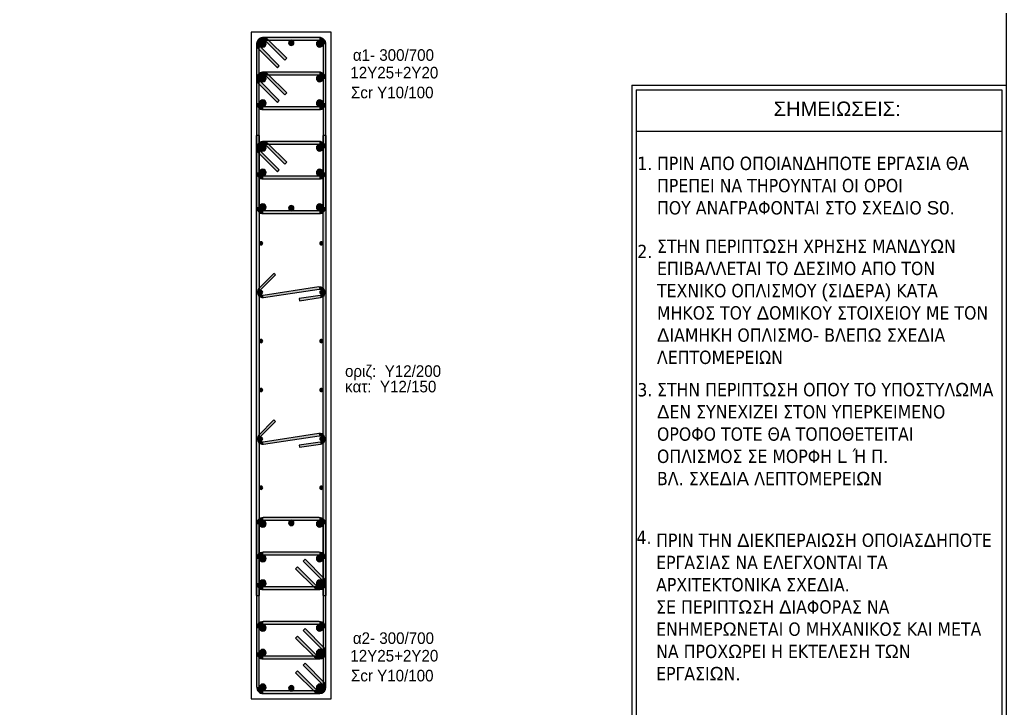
# Model space of a CAD drawing. Header units: millimetres. Extents: x -2171 to 1563, y -1758 to -1505.
# Drawn here: x -1207.49 to -1189, y -1613.57 to -1600.67 of the extents above; entities that cross this region are included whole.
import ezdxf

# ---------------------------------------------------------------- set-up
doc = ezdxf.new("R2010")
doc.units = ezdxf.units.MM
for name, color, linetype in [('-S-A3 PAGE', 3, 'Continuous'), ('-S_TEXT', 3, 'Continuous'), ('Col_Det', 7, 'Continuous'), ('Col_Det_Fill', 7, 'Continuous'), ('pinakaki', 153, 'Continuous')]:
    doc.layers.add(name, color=color, linetype=linetype)
doc.styles.add('S1Arl22_b_934_161', font='arial.ttf', dxfattribs={"width": 0.933629, "height": 0.002175})
doc.styles.get("Standard").update_dxf_attribs({"font": 'tahoma.ttf'})

# ---------------------------------------------------------------- blocks, each defined once
blk = doc.blocks.new('PINAKAKI')
at = {"layer": '-S-A3 PAGE', "ltscale": 5}
blk.add_line((121995.588, -208359.262), (121988.733, -208359.262), dxfattribs=at)
at = {"color": 0}
for p, q in [((121988.65, -208358.392), (121988.65, -208373.351)), ((121988.65, -208358.392), (121995.67, -208358.392)), ((121988.733, -208358.475), (121988.733, -208370.548)), ((121988.733, -208358.475), (121995.588, -208358.475)), ((121995.588, -208358.475), (121995.588, -208370.548)), ((121995.67, -208358.392), (121995.669, -208370.631))]:
    blk.add_line(p, q, dxfattribs=at)
at = {"layer": '-S_TEXT', "color": 3}
for s, p in [('1.', (121988.755, -208359.983)), ('2.', (121988.755, -208361.633)), ('3.', (121988.755, -208364.226)), ('4.', (121988.739, -208366.994))]:
    blk.add_text(s, height=0.25, dxfattribs=at).set_placement(p)
at = {"layer": '-S_TEXT', "color": 3, "char_height": 0.25, "attachment_point": 1}
for s, insert in [('ΠΡΙΝ ΑΠΟ ΟΠΟΙΑΝ{\\fArial|b0|i0|c186|p34;Δ}ΗΠΟΤΕ ΕΡΓΑΣΙΑ ΘΑ ΠΡΕΠΕΙ ΝΑ ΤΗΡΟΥΝΤΑΙ ΟΙ ΟΡΟΙ\\PΠΟΥ ΑΝΑΓΡΑΦΟΝΤΑΙ ΣΤΟ ΣΧΕ{\\fArial|b0|i0|c186|p34;Δ}ΙΟ {\\fArial|b0|i0|c186|p34;S0.}', (121989.123, -208359.731)), ('ΣΤΗΝ ΠΕΡΙΠΤ{\\fArial|b0|i0|c186|p34;Ω}ΣΗ ΧΡΗΣΗΣ ΜΑΝ{\\fArial|b0|i0|c186|p34;Δ}Υ{\\fArial|b0|i0|c186|p34;Ω}Ν ΕΠΙΒΑΛΛΕΤΑΙ ΤΟ {\\fArial|b0|i0|c186|p34;Δ}ΕΣΙΜΟ ΑΠΟ ΤΟΝ ΤΕΧΝΙΚΟ ΟΠΛΙΣΜΟΥ {\\fArial|b0|i0|c186|p34;(}ΣΙ{\\fArial|b0|i0|c186|p34;Δ}ΕΡΑ{\\fArial|b0|i0|c186|p34;) }ΚΑΤΑ ΜΗΚΟΣ ΤΟΥ {\\fArial|b0|i0|c186|p34;Δ}ΟΜΙΚΟΥ ΣΤΟΙΧΕΙΟΥ ΜΕ ΤΟΝ {\\fArial|b0|i0|c186|p34;Δ}ΙΑΜΗΚΗ ΟΠΛΙΣΜΟ{\\fArial|b0|i0|c186|p34;- }ΒΛΕΠ{\\fArial|b0|i0|c186|p34;Ω }ΣΧΕ{\\fArial|b0|i0|c186|p34;Δ}ΙΑ ΛΕΠΤΟΜΕΡΕΙΩΝ', (121989.123, -208361.284)), ('ΣΤΗΝ ΠΕΡΙΠΤ{\\fArial|b0|i0|c186|p34;Ω}ΣΗ ΟΠΟΥ ΤΟ ΥΠΟΣΤΥΛ{\\fArial|b0|i0|c186|p34;Ω}ΜΑ {\\fArial|b0|i0|c186|p34;Δ}ΕΝ ΣΥΝΕΧΙΖΕΙ ΣΤΟΝ ΥΠΕΡΚΕΙΜΕΝΟ ΟΡΟΦΟ ΤΟΤΕ ΘΑ ΤΟΠΟΘΕΤΕΙΤΑΙ ΟΠΛΙΣΜΟΣ ΣΕ ΜΟΡΦΗ {\\fArial|b0|i0|c186|p34;L }Ή Π{\\fArial|b0|i0|c186|p34;.  \\P}ΒΛ{\\fArial|b0|i0|c186|p34;. }ΣΧΕ{\\fArial|b0|i0|c186|p34;Δ}Ι{\\fArial|b0|i0|c186|p34;A }ΛΕΠΤΟΜΕΡΕΙ{\\fArial|b0|i0|c186|p34;Ω}Ν', (121989.123, -208363.973)), ('ΠΡΙΝ ΤΗΝ {\\fArial|b0|i0|c186|p34;Δ}ΙΕΚΠΕΡΑΙ{\\fArial|b0|i0|c186|p34;Ω}ΣΗ ΟΠΟΙΑΣ{\\fArial|b0|i0|c186|p34;Δ}ΗΠΟΤΕ ΕΡΓΑΣΙΑΣ ΝΑ ΕΛΕΓΧΟΝΤΑΙ ΤΑ ΑΡΧΙΤΕΚΤΟΝΙΚΑ ΣΧΕ{\\fArial|b0|i0|c186|p34;Δ}ΙΑ{\\fArial|b0|i0|c186|p34;.\\P}ΣΕ ΠΕΡΙΠΤ{\\fArial|b0|i0|c186|p34;Ω}ΣΗ {\\fArial|b0|i0|c186|p34;Δ}ΙΑΦΟΡΑΣ ΝΑ ΕΝΗΜΕΡ{\\fArial|b0|i0|c186|p34;Ω}ΝΕΤΑΙ Ο ΜΗΧΑΝΙΚΟΣ ΚΑΙ ΜΕΤΑ ΝΑ ΠΡΟΧ{\\fArial|b0|i0|c186|p34;Ω}ΡΕΙ Η ΕΚΤΕΛΕΣΗ Τ{\\fArial|b0|i0|c186|p34;Ω}Ν ΕΡΓΑΣΙ{\\fArial|b0|i0|c186|p34;Ω}Ν{\\fArial|b0|i0|c186|p34;.}', (121989.107, -208366.797))]:
    blk.add_mtext_dynamic_manual_height_columns(s, width=6.38621, gutter_width=1, heights=[0], dxfattribs=dict(at, insert=insert))
at = {"layer": 'pinakaki', "ltscale": 0.005, "insert": (121991.31, -208358.698), "char_height": 0.26955, "width": 6.67467, "attachment_point": 1}
blk.add_mtext('{\\fArial|b0|i0|c161|p34;ΣΗΜΕΙΩΣΕΙΣ:}', dxfattribs=at)

msp = doc.modelspace()

# ---------------------------------------------------------------- hatches: boundary and pattern name
at = {"layer": 'Col_Det_Fill'}
for color, points in [(252, [(-1202.8714, -1601.0708), (-1202.836, -1601.0354, 0.6681786), (-1203.0494, -1601.1238), (-1202.9994, -1601.1238, -0.6681786)]), (252, [(-1202.9244, -1601.0488), (-1202.9244, -1600.9988, 0.6681786), (-1203.0128, -1601.2122), (-1202.9774, -1601.1768, -0.6681786)]), (252, [(-1201.8744, -1601.0488), (-1201.8744, -1600.9988), (-1202.9244, -1600.9988), (-1202.9244, -1601.0488)]), (252, [(-1201.7994, -1601.1238), (-1201.7494, -1601.1238, 0.4142136), (-1201.8744, -1600.9988), (-1201.8744, -1601.0488, -0.4142136)]), (252, [(-1202.9994, -1601.1238), (-1203.0494, -1601.1238), (-1203.0494, -1604.1738), (-1202.9994, -1604.1738)]), (252, [(-1202.9774, -1601.1768), (-1203.0128, -1601.2122), (-1202.6592, -1601.5657), (-1202.6239, -1601.5304)]), (12, [(-1202.9332, -1601.0524, 0.4142136), (-1202.9957, -1601.1149, 0.4142136), (-1202.9332, -1601.1774, 0.4142136), (-1202.8707, -1601.1149, 0.4142136)]), (252, [(-1202.5178, -1601.4243), (-1202.4825, -1601.3889), (-1202.836, -1601.0354), (-1202.8714, -1601.0708)]), (12, [(-1202.3994, -1601.0488, 0.4142136), (-1202.4494, -1601.0988, 0.4142136), (-1202.3994, -1601.1488, 0.4142136), (-1202.3494, -1601.0988, 0.4142136)]), (12, [(-1201.8656, -1601.0524, 0.4142136), (-1201.9281, -1601.1149, 0.4142136), (-1201.8656, -1601.1774, 0.4142136), (-1201.8031, -1601.1149, 0.4142136)]), (252, [(-1201.7994, -1604.1738), (-1201.7494, -1604.1738), (-1201.7494, -1601.1238), (-1201.7994, -1601.1238)]), (252, [(-1202.8714, -1601.7208), (-1202.836, -1601.6854, 0.6681786), (-1203.0494, -1601.7738), (-1202.9994, -1601.7738, -0.6681786)]), (252, [(-1202.9244, -1601.6988), (-1202.9244, -1601.6488, 0.6681786), (-1203.0128, -1601.8622), (-1202.9774, -1601.8268, -0.6681786)]), (56, [(-1202.9332, -1601.7024, 0.4142136), (-1202.9957, -1601.7649, 0.4142136), (-1202.9332, -1601.8274, 0.4142136), (-1202.8707, -1601.7649, 0.4142136)]), (252, [(-1201.8744, -1601.6988), (-1201.8744, -1601.6488), (-1202.9244, -1601.6488), (-1202.9244, -1601.6988)]), (252, [(-1202.5178, -1602.0743), (-1202.4825, -1602.0389), (-1202.836, -1601.6854), (-1202.8714, -1601.7208)]), (56, [(-1201.8656, -1601.7024, 0.4142136), (-1201.9281, -1601.7649, 0.4142136), (-1201.8656, -1601.8274, 0.4142136), (-1201.8031, -1601.7649, 0.4142136)]), (252, [(-1201.7994, -1601.7738), (-1201.7494, -1601.7738, 0.4142136), (-1201.8744, -1601.6488), (-1201.8744, -1601.6988, -0.4142136)]), (252, [(-1202.9994, -1601.7738), (-1203.0494, -1601.7738), (-1203.0494, -1602.2238), (-1202.9994, -1602.2238)]), (252, [(-1202.9774, -1601.8268), (-1203.0128, -1601.8622), (-1202.6592, -1602.2157), (-1202.6239, -1602.1804)]), (252, [(-1201.7994, -1602.2238), (-1201.7494, -1602.2238), (-1201.7494, -1601.7738), (-1201.7994, -1601.7738)]), (252, [(-1202.9994, -1602.2238), (-1203.0494, -1602.2238, 0.4142136), (-1202.9244, -1602.3488), (-1202.9244, -1602.2988, -0.4142136)]), (56, [(-1202.9332, -1602.1701, 0.4142136), (-1202.9957, -1602.2326, 0.4142136), (-1202.9332, -1602.2951, 0.4142136), (-1202.8707, -1602.2326, 0.4142136)]), (252, [(-1202.9244, -1602.2988), (-1202.9244, -1602.3488), (-1201.8744, -1602.3488), (-1201.8744, -1602.2988)]), (56, [(-1201.8656, -1602.1701, 0.4142136), (-1201.9281, -1602.2326, 0.4142136), (-1201.8656, -1602.2951, 0.4142136), (-1201.8031, -1602.2326, 0.4142136)]), (252, [(-1201.8744, -1602.2988), (-1201.8744, -1602.3488, 0.4142136), (-1201.7494, -1602.2238), (-1201.7994, -1602.2238, -0.4142136)]), (252, [(-1202.9944, -1602.8368), (-1203.0544, -1602.8368), (-1203.0544, -1611.4606), (-1202.9944, -1611.4606)]), (252, [(-1201.8044, -1611.4606), (-1201.7444, -1611.4606), (-1201.7444, -1602.8368), (-1201.8044, -1602.8368)]), (252, [(-1202.8714, -1603.0208), (-1202.836, -1602.9854, 0.6681786), (-1203.0494, -1603.0738), (-1202.9994, -1603.0738, -0.6681786)]), (252, [(-1202.9244, -1602.9988), (-1202.9244, -1602.9488, 0.6681786), (-1203.0128, -1603.1622), (-1202.9774, -1603.1268, -0.6681786)]), (56, [(-1202.9332, -1603.0024, 0.4142136), (-1202.9957, -1603.0649, 0.4142136), (-1202.9332, -1603.1274, 0.4142136), (-1202.8707, -1603.0649, 0.4142136)]), (252, [(-1201.8744, -1602.9988), (-1201.8744, -1602.9488), (-1202.9244, -1602.9488), (-1202.9244, -1602.9988)]), (252, [(-1202.5178, -1603.3743), (-1202.4825, -1603.3389), (-1202.836, -1602.9854), (-1202.8714, -1603.0208)]), (56, [(-1201.8656, -1603.0024, 0.4142136), (-1201.9281, -1603.0649, 0.4142136), (-1201.8656, -1603.1274, 0.4142136), (-1201.8031, -1603.0649, 0.4142136)]), (252, [(-1201.7994, -1603.0738), (-1201.7494, -1603.0738, 0.4142136), (-1201.8744, -1602.9488), (-1201.8744, -1602.9988, -0.4142136)]), (252, [(-1202.9994, -1603.0738), (-1203.0494, -1603.0738), (-1203.0494, -1603.5238), (-1202.9994, -1603.5238)]), (252, [(-1202.9774, -1603.1268), (-1203.0128, -1603.1622), (-1202.6592, -1603.5157), (-1202.6239, -1603.4804)]), (252, [(-1201.7994, -1603.5238), (-1201.7494, -1603.5238), (-1201.7494, -1603.0738), (-1201.7994, -1603.0738)]), (252, [(-1202.9994, -1603.5238), (-1203.0494, -1603.5238, 0.4142136), (-1202.9244, -1603.6488), (-1202.9244, -1603.5988, -0.4142136)]), (56, [(-1202.9332, -1603.4701, 0.4142136), (-1202.9957, -1603.5326, 0.4142136), (-1202.9332, -1603.5951, 0.4142136), (-1202.8707, -1603.5326, 0.4142136)]), (252, [(-1202.9244, -1603.5988), (-1202.9244, -1603.6488), (-1201.8744, -1603.6488), (-1201.8744, -1603.5988)]), (56, [(-1201.8656, -1603.4701, 0.4142136), (-1201.9281, -1603.5326, 0.4142136), (-1201.8656, -1603.5951, 0.4142136), (-1201.8031, -1603.5326, 0.4142136)]), (252, [(-1201.8744, -1603.5988), (-1201.8744, -1603.6488, 0.4142136), (-1201.7494, -1603.5238), (-1201.7994, -1603.5238, -0.4142136)]), (12, [(-1202.9332, -1604.1201, 0.4142136), (-1202.9957, -1604.1826, 0.4142136), (-1202.9332, -1604.2451, 0.4142136), (-1202.8707, -1604.1826, 0.4142136)]), (12, [(-1202.3994, -1604.1488, 0.4142136), (-1202.4494, -1604.1988, 0.4142136), (-1202.3994, -1604.2488, 0.4142136), (-1202.3494, -1604.1988, 0.4142136)]), (12, [(-1201.8656, -1604.1201, 0.4142136), (-1201.9281, -1604.1826, 0.4142136), (-1201.8656, -1604.2451, 0.4142136), (-1201.8031, -1604.1826, 0.4142136)]), (252, [(-1202.9994, -1604.1738), (-1203.0494, -1604.1738, 0.4142136), (-1202.9244, -1604.2988), (-1202.9244, -1604.2488, -0.4142136)]), (252, [(-1202.9244, -1604.2488), (-1202.9244, -1604.2988), (-1201.8744, -1604.2988), (-1201.8744, -1604.2488)]), (252, [(-1201.8744, -1604.2488), (-1201.8744, -1604.2988, 0.4142136), (-1201.7494, -1604.1738), (-1201.7994, -1604.1738, -0.4142136)]), (133, [(-1202.9644, -1604.8875, 0.4142136), (-1202.9344, -1604.8575, 0.4142136), (-1202.9644, -1604.8275, 0.4142136), (-1202.9944, -1604.8575, 0.4142136)]), (133, [(-1201.8344, -1604.8875, 0.4142136), (-1201.8044, -1604.8575, 0.4142136), (-1201.8344, -1604.8275, 0.4142136), (-1201.8644, -1604.8575, 0.4142136)]), (252, [(-1203.0051, -1605.7033), (-1202.9768, -1605.7316), (-1202.694, -1605.4487), (-1202.7223, -1605.4205)]), (252, [(-1202.9194, -1605.8729), (-1202.9254, -1605.8333, -0.7238783), (-1202.9768, -1605.7316), (-1203.0051, -1605.7033, 0.7238783)]), (133, [(-1202.9644, -1605.804, 0.4142136), (-1202.9344, -1605.774, 0.4142136), (-1202.9644, -1605.744, 0.4142136), (-1202.9944, -1605.774, 0.4142136)]), (252, [(-1201.8734, -1605.7147), (-1201.8794, -1605.6751), (-1202.9254, -1605.8333), (-1202.9194, -1605.8729)]), (252, [(-1201.8554, -1605.8333), (-1201.8494, -1605.8729, 1), (-1201.8794, -1605.6751), (-1201.8734, -1605.7147, -1)]), (133, [(-1201.8344, -1605.804, 0.4142136), (-1201.8044, -1605.774, 0.4142136), (-1201.8344, -1605.744, 0.4142136), (-1201.8644, -1605.774, 0.4142136)]), (252, [(-1202.2509, -1605.8931), (-1202.245, -1605.9327), (-1201.8494, -1605.8729), (-1201.8554, -1605.8333)]), (133, [(-1202.9644, -1606.7205, 0.4142136), (-1202.9344, -1606.6905, 0.4142136), (-1202.9644, -1606.6605, 0.4142136), (-1202.9944, -1606.6905, 0.4142136)]), (133, [(-1201.8344, -1606.7205, 0.4142136), (-1201.8044, -1606.6905, 0.4142136), (-1201.8344, -1606.6605, 0.4142136), (-1201.8644, -1606.6905, 0.4142136)]), (133, [(-1202.9644, -1607.637, 0.4142136), (-1202.9344, -1607.607, 0.4142136), (-1202.9644, -1607.577, 0.4142136), (-1202.9944, -1607.607, 0.4142136)]), (133, [(-1201.8344, -1607.637, 0.4142136), (-1201.8044, -1607.607, 0.4142136), (-1201.8344, -1607.577, 0.4142136), (-1201.8644, -1607.607, 0.4142136)]), (252, [(-1203.0051, -1608.4527), (-1202.9768, -1608.481), (-1202.694, -1608.1982), (-1202.7223, -1608.1699)]), (252, [(-1202.9194, -1608.6223), (-1202.9254, -1608.5828, -0.7238783), (-1202.9768, -1608.481), (-1203.0051, -1608.4527, 0.7238783)]), (133, [(-1202.9644, -1608.5535, 0.4142136), (-1202.9344, -1608.5235, 0.4142136), (-1202.9644, -1608.4935, 0.4142136), (-1202.9944, -1608.5235, 0.4142136)]), (252, [(-1201.8734, -1608.4641), (-1201.8794, -1608.4246), (-1202.9254, -1608.5828), (-1202.9194, -1608.6223)]), (252, [(-1202.2509, -1608.6426), (-1202.245, -1608.6821), (-1201.8494, -1608.6223), (-1201.8554, -1608.5828)]), (252, [(-1201.8554, -1608.5828), (-1201.8494, -1608.6223, 1), (-1201.8794, -1608.4246), (-1201.8734, -1608.4641, -1)]), (133, [(-1201.8344, -1608.5535, 0.4142136), (-1201.8044, -1608.5235, 0.4142136), (-1201.8344, -1608.4935, 0.4142136), (-1201.8644, -1608.5235, 0.4142136)]), (133, [(-1202.9644, -1609.4699, 0.4142136), (-1202.9344, -1609.4399, 0.4142136), (-1202.9644, -1609.4099, 0.4142136), (-1202.9944, -1609.4399, 0.4142136)]), (133, [(-1201.8344, -1609.4699, 0.4142136), (-1201.8044, -1609.4399, 0.4142136), (-1201.8344, -1609.4099, 0.4142136), (-1201.8644, -1609.4399, 0.4142136)]), (252, [(-1202.9244, -1610.0487), (-1202.9244, -1609.9987, 0.4142136), (-1203.0494, -1610.1237), (-1202.9994, -1610.1237, -0.4142136)]), (12, [(-1202.9332, -1610.1773, 0.4142136), (-1202.8707, -1610.1148, 0.4142136), (-1202.9332, -1610.0523, 0.4142136), (-1202.9957, -1610.1148, 0.4142136)]), (252, [(-1201.8744, -1610.0487), (-1201.8744, -1609.9987), (-1202.9244, -1609.9987), (-1202.9244, -1610.0487)]), (12, [(-1202.3994, -1610.1487, 0.4142136), (-1202.3494, -1610.0987, 0.4142136), (-1202.3994, -1610.0487, 0.4142136), (-1202.4494, -1610.0987, 0.4142136)]), (12, [(-1201.8656, -1610.1773, 0.4142136), (-1201.8031, -1610.1148, 0.4142136), (-1201.8656, -1610.0523, 0.4142136), (-1201.9281, -1610.1148, 0.4142136)]), (252, [(-1201.7994, -1610.1237), (-1201.7494, -1610.1237, 0.4142136), (-1201.8744, -1609.9987), (-1201.8744, -1610.0487, -0.4142136)]), (252, [(-1202.9994, -1610.1237), (-1203.0494, -1610.1237), (-1203.0494, -1613.1737), (-1202.9994, -1613.1737)]), (252, [(-1201.7994, -1613.1737), (-1201.7494, -1613.1737), (-1201.7494, -1610.1237), (-1201.7994, -1610.1237)]), (252, [(-1202.9244, -1610.6987), (-1202.9244, -1610.6487, 0.4142136), (-1203.0494, -1610.7737), (-1202.9994, -1610.7737, -0.4142136)]), (252, [(-1202.9994, -1610.7737), (-1203.0494, -1610.7737), (-1203.0494, -1611.2237), (-1202.9994, -1611.2237)]), (56, [(-1202.9332, -1610.8273, 0.4142136), (-1202.8707, -1610.7648, 0.4142136), (-1202.9332, -1610.7023, 0.4142136), (-1202.9957, -1610.7648, 0.4142136)]), (252, [(-1201.8744, -1610.6987), (-1201.8744, -1610.6487), (-1202.9244, -1610.6487), (-1202.9244, -1610.6987)]), (252, [(-1201.8214, -1611.1706), (-1201.786, -1611.1353), (-1202.1396, -1610.7817), (-1202.1749, -1610.8171)]), (56, [(-1201.8656, -1610.8273, 0.4142136), (-1201.8031, -1610.7648, 0.4142136), (-1201.8656, -1610.7023, 0.4142136), (-1201.9281, -1610.7648, 0.4142136)]), (252, [(-1201.7994, -1610.7737), (-1201.7494, -1610.7737, 0.4142136), (-1201.8744, -1610.6487), (-1201.8744, -1610.6987, -0.4142136)]), (252, [(-1201.7994, -1611.2237), (-1201.7494, -1611.2237), (-1201.7494, -1610.7737), (-1201.7994, -1610.7737)]), (252, [(-1202.281, -1610.9232), (-1202.3163, -1610.9585), (-1201.9628, -1611.3121), (-1201.9274, -1611.2767)]), (56, [(-1202.9332, -1611.295, 0.4142136), (-1202.8707, -1611.2325, 0.4142136), (-1202.9332, -1611.17, 0.4142136), (-1202.9957, -1611.2325, 0.4142136)]), (56, [(-1201.8656, -1611.295, 0.4142136), (-1201.8031, -1611.2325, 0.4142136), (-1201.8656, -1611.17, 0.4142136), (-1201.9281, -1611.2325, 0.4142136)]), (252, [(-1201.8744, -1611.2987), (-1201.8744, -1611.3487, 0.6681786), (-1201.786, -1611.1353), (-1201.8214, -1611.1706, -0.6681786)]), (252, [(-1202.9994, -1611.2237), (-1203.0494, -1611.2237, 0.4142136), (-1202.9244, -1611.3487), (-1202.9244, -1611.2987, -0.4142136)]), (252, [(-1202.9244, -1611.2987), (-1202.9244, -1611.3487), (-1201.8744, -1611.3487), (-1201.8744, -1611.2987)]), (252, [(-1201.9274, -1611.2767), (-1201.9628, -1611.3121, 0.6681786), (-1201.7494, -1611.2237), (-1201.7994, -1611.2237, -0.6681786)]), (252, [(-1202.9244, -1611.9987), (-1202.9244, -1611.9487, 0.4142136), (-1203.0494, -1612.0737), (-1202.9994, -1612.0737, -0.4142136)]), (252, [(-1202.9994, -1612.0737), (-1203.0494, -1612.0737), (-1203.0494, -1612.5237), (-1202.9994, -1612.5237)]), (56, [(-1202.9332, -1612.1273, 0.4142136), (-1202.8707, -1612.0648, 0.4142136), (-1202.9332, -1612.0023, 0.4142136), (-1202.9957, -1612.0648, 0.4142136)]), (252, [(-1201.8744, -1611.9987), (-1201.8744, -1611.9487), (-1202.9244, -1611.9487), (-1202.9244, -1611.9987)]), (252, [(-1201.8214, -1612.4706), (-1201.786, -1612.4353), (-1202.1396, -1612.0817), (-1202.1749, -1612.1171)]), (56, [(-1201.8656, -1612.1273, 0.4142136), (-1201.8031, -1612.0648, 0.4142136), (-1201.8656, -1612.0023, 0.4142136), (-1201.9281, -1612.0648, 0.4142136)]), (252, [(-1201.7994, -1612.0737), (-1201.7494, -1612.0737, 0.4142136), (-1201.8744, -1611.9487), (-1201.8744, -1611.9987, -0.4142136)]), (252, [(-1201.7994, -1612.5237), (-1201.7494, -1612.5237), (-1201.7494, -1612.0737), (-1201.7994, -1612.0737)]), (252, [(-1202.281, -1612.2232), (-1202.3163, -1612.2585), (-1201.9628, -1612.6121), (-1201.9274, -1612.5767)]), (56, [(-1202.9332, -1612.595, 0.4142136), (-1202.8707, -1612.5325, 0.4142136), (-1202.9332, -1612.47, 0.4142136), (-1202.9957, -1612.5325, 0.4142136)]), (56, [(-1201.8656, -1612.595, 0.4142136), (-1201.8031, -1612.5325, 0.4142136), (-1201.8656, -1612.47, 0.4142136), (-1201.9281, -1612.5325, 0.4142136)]), (252, [(-1201.8744, -1612.5987), (-1201.8744, -1612.6487, 0.6681786), (-1201.786, -1612.4353), (-1201.8214, -1612.4706, -0.6681786)]), (252, [(-1202.9994, -1612.5237), (-1203.0494, -1612.5237, 0.4142136), (-1202.9244, -1612.6487), (-1202.9244, -1612.5987, -0.4142136)]), (252, [(-1202.9244, -1612.5987), (-1202.9244, -1612.6487), (-1201.8744, -1612.6487), (-1201.8744, -1612.5987)]), (252, [(-1201.9274, -1612.5767), (-1201.9628, -1612.6121, 0.6681786), (-1201.7494, -1612.5237), (-1201.7994, -1612.5237, -0.6681786)]), (252, [(-1201.8214, -1613.1206), (-1201.786, -1613.0853), (-1202.1396, -1612.7317), (-1202.1749, -1612.7671)]), (252, [(-1202.281, -1612.8732), (-1202.3163, -1612.9085), (-1201.9628, -1613.2621), (-1201.9274, -1613.2267)]), (252, [(-1202.9994, -1613.1737), (-1203.0494, -1613.1737, 0.4142136), (-1202.9244, -1613.2987), (-1202.9244, -1613.2487, -0.4142136)]), (12, [(-1202.9332, -1613.245, 0.4142136), (-1202.8707, -1613.1825, 0.4142136), (-1202.9332, -1613.12, 0.4142136), (-1202.9957, -1613.1825, 0.4142136)]), (12, [(-1202.3994, -1613.2487, 0.4142136), (-1202.3494, -1613.1987, 0.4142136), (-1202.3994, -1613.1487, 0.4142136), (-1202.4494, -1613.1987, 0.4142136)]), (252, [(-1201.9274, -1613.2267), (-1201.9628, -1613.2621, 0.6681786), (-1201.7494, -1613.1737), (-1201.7994, -1613.1737, -0.6681786)]), (12, [(-1201.8656, -1613.245, 0.4142136), (-1201.8031, -1613.1825, 0.4142136), (-1201.8656, -1613.12, 0.4142136), (-1201.9281, -1613.1825, 0.4142136)]), (252, [(-1201.8744, -1613.2487), (-1201.8744, -1613.2987, 0.6681786), (-1201.786, -1613.0853), (-1201.8214, -1613.1206, -0.6681786)]), (252, [(-1202.9244, -1613.2487), (-1202.9244, -1613.2987), (-1201.8744, -1613.2987), (-1201.8744, -1613.2487)])]:
    msp.add_hatch(color=color, dxfattribs=at).paths.add_polyline_path(points)

# ---------------------------------------------------------------- linework, layer by layer
at = {"layer": '-S_TEXT', "ltscale": 5}
msp.add_lwpolyline([(-1247.144, -1590.2497), (-1188.9965, -1590.2497), (-1188.9965, -1630.2944), (-1247.144, -1630.2944)], close=True, dxfattribs=at)
at = {"layer": 'Col_Det', "color": 7}
for points in [[(-1201.6494, -1600.8988), (-1203.1494, -1600.8988)], [(-1203.1494, -1600.8988), (-1203.1494, -1613.3987)], [(-1201.8744, -1600.9988), (-1202.9244, -1600.9988)], [(-1201.6494, -1613.3987), (-1201.6494, -1600.8988)], [(-1203.0494, -1601.1238), (-1203.0494, -1604.1738)], [(-1202.9994, -1604.1738), (-1202.9994, -1601.1238)], [(-1202.6239, -1601.5304), (-1202.9774, -1601.1768)], [(-1202.9244, -1601.0488), (-1201.8744, -1601.0488)], [(-1202.8714, -1601.0708), (-1202.5178, -1601.4243)], [(-1202.4825, -1601.3889), (-1202.836, -1601.0354)], [(-1201.7994, -1601.1238), (-1201.7994, -1604.1738)], [(-1201.7494, -1604.1738), (-1201.7494, -1601.1238)], [(-1203.0128, -1601.2122), (-1202.6592, -1601.5657)], [(-1202.6592, -1601.5657), (-1202.6239, -1601.5304)], [(-1202.5178, -1601.4243), (-1202.4825, -1601.3889)], [(-1201.8744, -1601.6488), (-1202.9244, -1601.6488)], [(-1202.9244, -1601.6988), (-1201.8744, -1601.6988)], [(-1202.8714, -1601.7208), (-1202.5178, -1602.0743)], [(-1202.4825, -1602.0389), (-1202.836, -1601.6854)], [(-1203.0494, -1601.7738), (-1203.0494, -1602.2238)], [(-1203.0128, -1601.8622), (-1202.6592, -1602.2157)], [(-1202.9994, -1602.2238), (-1202.9994, -1601.7738)], [(-1202.6239, -1602.1804), (-1202.9774, -1601.8268)], [(-1201.7994, -1601.7738), (-1201.7994, -1602.2238)], [(-1201.7494, -1602.2238), (-1201.7494, -1601.7738)], [(-1202.5178, -1602.0743), (-1202.4825, -1602.0389)], [(-1201.8744, -1602.2988), (-1202.9244, -1602.2988)], [(-1202.6592, -1602.2157), (-1202.6239, -1602.1804)], [(-1202.9244, -1602.3488), (-1201.8744, -1602.3488)], [(-1202.9944, -1602.8368), (-1203.0544, -1602.8368)], [(-1203.0544, -1602.8368), (-1203.0544, -1611.4606)], [(-1202.9944, -1611.4606), (-1202.9944, -1602.8368)], [(-1201.7444, -1602.8368), (-1201.8044, -1602.8368)], [(-1201.8044, -1602.8368), (-1201.8044, -1611.4606)], [(-1201.7444, -1611.4606), (-1201.7444, -1602.8368)], [(-1201.8744, -1602.9488), (-1202.9244, -1602.9488)], [(-1202.9244, -1602.9988), (-1201.8744, -1602.9988)], [(-1202.8714, -1603.0208), (-1202.5178, -1603.3743)], [(-1202.4825, -1603.3389), (-1202.836, -1602.9854)], [(-1203.0494, -1603.0738), (-1203.0494, -1603.5238)], [(-1203.0128, -1603.1622), (-1202.6592, -1603.5157)], [(-1202.9994, -1603.5238), (-1202.9994, -1603.0738)], [(-1202.6239, -1603.4804), (-1202.9774, -1603.1268)], [(-1201.7994, -1603.0738), (-1201.7994, -1603.5238)], [(-1201.7494, -1603.5238), (-1201.7494, -1603.0738)], [(-1202.5178, -1603.3743), (-1202.4825, -1603.3389)], [(-1201.8744, -1603.5988), (-1202.9244, -1603.5988)], [(-1202.6592, -1603.5157), (-1202.6239, -1603.4804)], [(-1202.9244, -1603.6488), (-1201.8744, -1603.6488)], [(-1201.8744, -1604.2488), (-1202.9244, -1604.2488)], [(-1202.9244, -1604.2988), (-1201.8744, -1604.2988)], [(-1202.7223, -1605.4205), (-1203.0051, -1605.7033)], [(-1202.9768, -1605.7316), (-1202.694, -1605.4487)], [(-1202.694, -1605.4487), (-1202.7223, -1605.4205)], [(-1201.8794, -1605.6751), (-1202.9254, -1605.8333)], [(-1202.9194, -1605.8729), (-1201.8734, -1605.7147)], [(-1201.8554, -1605.8333), (-1202.2509, -1605.8931)], [(-1202.2509, -1605.8931), (-1202.245, -1605.9327)], [(-1202.245, -1605.9327), (-1201.8494, -1605.8729)], [(-1202.7223, -1608.1699), (-1203.0051, -1608.4527)], [(-1202.9768, -1608.481), (-1202.694, -1608.1982)], [(-1202.694, -1608.1982), (-1202.7223, -1608.1699)], [(-1201.8794, -1608.4246), (-1202.9254, -1608.5828)], [(-1202.9194, -1608.6223), (-1201.8734, -1608.4641)], [(-1201.8554, -1608.5828), (-1202.2509, -1608.6426)], [(-1202.2509, -1608.6426), (-1202.245, -1608.6821)], [(-1202.245, -1608.6821), (-1201.8494, -1608.6223)], [(-1201.8744, -1609.9987), (-1202.9244, -1609.9987)], [(-1202.9244, -1610.0487), (-1201.8744, -1610.0487)], [(-1203.0494, -1610.1237), (-1203.0494, -1613.1737)], [(-1202.9994, -1613.1737), (-1202.9994, -1610.1237)], [(-1201.7994, -1610.1237), (-1201.7994, -1613.1737)], [(-1201.7494, -1613.1737), (-1201.7494, -1610.1237)], [(-1203.0494, -1610.7737), (-1203.0494, -1611.2237)], [(-1202.9994, -1611.2237), (-1202.9994, -1610.7737)], [(-1201.8744, -1610.6487), (-1202.9244, -1610.6487)], [(-1202.9244, -1610.6987), (-1201.8744, -1610.6987)], [(-1202.1396, -1610.7817), (-1202.1749, -1610.8171)], [(-1201.786, -1611.1353), (-1202.1396, -1610.7817)], [(-1201.7994, -1610.7737), (-1201.7994, -1611.2237)], [(-1201.7494, -1611.2237), (-1201.7494, -1610.7737)], [(-1202.281, -1610.9232), (-1202.3163, -1610.9585)], [(-1202.3163, -1610.9585), (-1201.9628, -1611.3121)], [(-1201.9274, -1611.2767), (-1202.281, -1610.9232)], [(-1202.1749, -1610.8171), (-1201.8214, -1611.1706)], [(-1201.8744, -1611.2987), (-1202.9244, -1611.2987)], [(-1202.9244, -1611.3487), (-1201.8744, -1611.3487)], [(-1203.0544, -1611.4606), (-1202.9944, -1611.4606)], [(-1201.8044, -1611.4606), (-1201.7444, -1611.4606)], [(-1203.0494, -1612.0737), (-1203.0494, -1612.5237)], [(-1202.9994, -1612.5237), (-1202.9994, -1612.0737)], [(-1201.8744, -1611.9487), (-1202.9244, -1611.9487)], [(-1202.9244, -1611.9987), (-1201.8744, -1611.9987)], [(-1202.1396, -1612.0817), (-1202.1749, -1612.1171)], [(-1201.786, -1612.4353), (-1202.1396, -1612.0817)], [(-1201.7994, -1612.0737), (-1201.7994, -1612.5237)], [(-1201.7494, -1612.5237), (-1201.7494, -1612.0737)], [(-1202.281, -1612.2232), (-1202.3163, -1612.2585)], [(-1202.3163, -1612.2585), (-1201.9628, -1612.6121)], [(-1201.9274, -1612.5767), (-1202.281, -1612.2232)], [(-1202.1749, -1612.1171), (-1201.8214, -1612.4706)], [(-1201.8744, -1612.5987), (-1202.9244, -1612.5987)], [(-1202.9244, -1612.6487), (-1201.8744, -1612.6487)], [(-1202.1396, -1612.7317), (-1202.1749, -1612.7671)], [(-1202.1749, -1612.7671), (-1201.8214, -1613.1206)], [(-1201.786, -1613.0853), (-1202.1396, -1612.7317)], [(-1202.281, -1612.8732), (-1202.3163, -1612.9085)], [(-1202.3163, -1612.9085), (-1201.9628, -1613.2621)], [(-1201.9274, -1613.2267), (-1202.281, -1612.8732)], [(-1203.1494, -1613.3987), (-1201.6494, -1613.3987)], [(-1201.8744, -1613.2487), (-1202.9244, -1613.2487)], [(-1202.9244, -1613.2987), (-1201.8744, -1613.2987)]]:
    msp.add_lwpolyline(points, dxfattribs=at)
for points in [[(-1202.836, -1601.0354, 0.6681786), (-1203.0494, -1601.1238)], [(-1202.9244, -1600.9988, 0.6681786), (-1203.0128, -1601.2122)], [(-1201.7494, -1601.1238, 0.4142136), (-1201.8744, -1600.9988)], [(-1202.9994, -1601.1238, -0.6681786), (-1202.8714, -1601.0708, -0.6681786)], [(-1202.9774, -1601.1768, -0.6681786), (-1202.9244, -1601.0488, -0.6681786)], [(-1202.9332, -1601.0524, 0.4142136), (-1202.9957, -1601.1149, 0.4142136)], [(-1202.9957, -1601.1149, 0.4142136), (-1202.9332, -1601.1774, 0.4142136)], [(-1202.8707, -1601.1149, 0.4142136), (-1202.9332, -1601.0524, 0.4142136)], [(-1202.9332, -1601.1774, 0.4142136), (-1202.8707, -1601.1149, 0.4142136)], [(-1202.3994, -1601.0488, 0.4142136), (-1202.4494, -1601.0988, 0.4142136)], [(-1202.4494, -1601.0988, 0.4142136), (-1202.3994, -1601.1488, 0.4142136)], [(-1202.3494, -1601.0988, 0.4142136), (-1202.3994, -1601.0488, 0.4142136)], [(-1202.3994, -1601.1488, 0.4142136), (-1202.3494, -1601.0988, 0.4142136)], [(-1201.8656, -1601.0524, 0.4142136), (-1201.9281, -1601.1149, 0.4142136)], [(-1201.9281, -1601.1149, 0.4142136), (-1201.8656, -1601.1774, 0.4142136)], [(-1201.8744, -1601.0488, -0.4142136), (-1201.7994, -1601.1238, -0.4142136)], [(-1201.8031, -1601.1149, 0.4142136), (-1201.8656, -1601.0524, 0.4142136)], [(-1201.8656, -1601.1774, 0.4142136), (-1201.8031, -1601.1149, 0.4142136)], [(-1202.836, -1601.6854, 0.6681786), (-1203.0494, -1601.7738)], [(-1202.9244, -1601.6488, 0.6681786), (-1203.0128, -1601.8622)], [(-1202.9994, -1601.7738, -0.6681786), (-1202.8714, -1601.7208, -0.6681786)], [(-1202.9774, -1601.8268, -0.6681786), (-1202.9244, -1601.6988, -0.6681786)], [(-1202.9332, -1601.7024, 0.4142136), (-1202.9957, -1601.7649, 0.4142136)], [(-1202.8707, -1601.7649, 0.4142136), (-1202.9332, -1601.7024, 0.4142136)], [(-1201.8656, -1601.7024, 0.4142136), (-1201.9281, -1601.7649, 0.4142136)], [(-1201.7494, -1601.7738, 0.4142136), (-1201.8744, -1601.6488)], [(-1201.8744, -1601.6988, -0.4142136), (-1201.7994, -1601.7738, -0.4142136)], [(-1201.8031, -1601.7649, 0.4142136), (-1201.8656, -1601.7024, 0.4142136)], [(-1202.9957, -1601.7649, 0.4142136), (-1202.9332, -1601.8274, 0.4142136)], [(-1202.9332, -1601.8274, 0.4142136), (-1202.8707, -1601.7649, 0.4142136)], [(-1201.9281, -1601.7649, 0.4142136), (-1201.8656, -1601.8274, 0.4142136)], [(-1201.8656, -1601.8274, 0.4142136), (-1201.8031, -1601.7649, 0.4142136)], [(-1203.0494, -1602.2238, 0.4142136), (-1202.9244, -1602.3488)], [(-1202.9244, -1602.2988, -0.4142136), (-1202.9994, -1602.2238, -0.4142136)], [(-1202.9332, -1602.1701, 0.4142136), (-1202.9957, -1602.2326, 0.4142136)], [(-1202.9957, -1602.2326, 0.4142136), (-1202.9332, -1602.2951, 0.4142136)], [(-1202.8707, -1602.2326, 0.4142136), (-1202.9332, -1602.1701, 0.4142136)], [(-1202.9332, -1602.2951, 0.4142136), (-1202.8707, -1602.2326, 0.4142136)], [(-1201.8656, -1602.1701, 0.4142136), (-1201.9281, -1602.2326, 0.4142136)], [(-1201.9281, -1602.2326, 0.4142136), (-1201.8656, -1602.2951, 0.4142136)], [(-1201.8744, -1602.3488, 0.4142136), (-1201.7494, -1602.2238)], [(-1201.7994, -1602.2238, -0.4142136), (-1201.8744, -1602.2988, -0.4142136)], [(-1201.8031, -1602.2326, 0.4142136), (-1201.8656, -1602.1701, 0.4142136)], [(-1201.8656, -1602.2951, 0.4142136), (-1201.8031, -1602.2326, 0.4142136)], [(-1202.836, -1602.9854, 0.6681786), (-1203.0494, -1603.0738)], [(-1202.9244, -1602.9488, 0.6681786), (-1203.0128, -1603.1622)], [(-1202.9994, -1603.0738, -0.6681786), (-1202.8714, -1603.0208, -0.6681786)], [(-1202.9774, -1603.1268, -0.6681786), (-1202.9244, -1602.9988, -0.6681786)], [(-1202.9332, -1603.0024, 0.4142136), (-1202.9957, -1603.0649, 0.4142136)], [(-1202.8707, -1603.0649, 0.4142136), (-1202.9332, -1603.0024, 0.4142136)], [(-1201.8656, -1603.0024, 0.4142136), (-1201.9281, -1603.0649, 0.4142136)], [(-1201.7494, -1603.0738, 0.4142136), (-1201.8744, -1602.9488)], [(-1201.8744, -1602.9988, -0.4142136), (-1201.7994, -1603.0738, -0.4142136)], [(-1201.8031, -1603.0649, 0.4142136), (-1201.8656, -1603.0024, 0.4142136)], [(-1202.9957, -1603.0649, 0.4142136), (-1202.9332, -1603.1274, 0.4142136)], [(-1202.9332, -1603.1274, 0.4142136), (-1202.8707, -1603.0649, 0.4142136)], [(-1201.9281, -1603.0649, 0.4142136), (-1201.8656, -1603.1274, 0.4142136)], [(-1201.8656, -1603.1274, 0.4142136), (-1201.8031, -1603.0649, 0.4142136)], [(-1203.0494, -1603.5238, 0.4142136), (-1202.9244, -1603.6488)], [(-1202.9244, -1603.5988, -0.4142136), (-1202.9994, -1603.5238, -0.4142136)], [(-1202.9332, -1603.4701, 0.4142136), (-1202.9957, -1603.5326, 0.4142136)], [(-1202.9957, -1603.5326, 0.4142136), (-1202.9332, -1603.5951, 0.4142136)], [(-1202.8707, -1603.5326, 0.4142136), (-1202.9332, -1603.4701, 0.4142136)], [(-1202.9332, -1603.5951, 0.4142136), (-1202.8707, -1603.5326, 0.4142136)], [(-1201.8656, -1603.4701, 0.4142136), (-1201.9281, -1603.5326, 0.4142136)], [(-1201.9281, -1603.5326, 0.4142136), (-1201.8656, -1603.5951, 0.4142136)], [(-1201.8744, -1603.6488, 0.4142136), (-1201.7494, -1603.5238)], [(-1201.7994, -1603.5238, -0.4142136), (-1201.8744, -1603.5988, -0.4142136)], [(-1201.8031, -1603.5326, 0.4142136), (-1201.8656, -1603.4701, 0.4142136)], [(-1201.8656, -1603.5951, 0.4142136), (-1201.8031, -1603.5326, 0.4142136)], [(-1202.9332, -1604.1201, 0.4142136), (-1202.9957, -1604.1826, 0.4142136)], [(-1202.8707, -1604.1826, 0.4142136), (-1202.9332, -1604.1201, 0.4142136)], [(-1202.3994, -1604.1488, 0.4142136), (-1202.4494, -1604.1988, 0.4142136)], [(-1202.3494, -1604.1988, 0.4142136), (-1202.3994, -1604.1488, 0.4142136)], [(-1201.8656, -1604.1201, 0.4142136), (-1201.9281, -1604.1826, 0.4142136)], [(-1201.8031, -1604.1826, 0.4142136), (-1201.8656, -1604.1201, 0.4142136)], [(-1203.0494, -1604.1738, 0.4142136), (-1202.9244, -1604.2988)], [(-1202.9244, -1604.2488, -0.4142136), (-1202.9994, -1604.1738, -0.4142136)], [(-1202.9957, -1604.1826, 0.4142136), (-1202.9332, -1604.2451, 0.4142136)], [(-1202.9332, -1604.2451, 0.4142136), (-1202.8707, -1604.1826, 0.4142136)], [(-1202.4494, -1604.1988, 0.4142136), (-1202.3994, -1604.2488, 0.4142136)], [(-1202.3994, -1604.2488, 0.4142136), (-1202.3494, -1604.1988, 0.4142136)], [(-1201.9281, -1604.1826, 0.4142136), (-1201.8656, -1604.2451, 0.4142136)], [(-1201.8744, -1604.2988, 0.4142136), (-1201.7494, -1604.1738)], [(-1201.7994, -1604.1738, -0.4142136), (-1201.8744, -1604.2488, -0.4142136)], [(-1201.8656, -1604.2451, 0.4142136), (-1201.8031, -1604.1826, 0.4142136)], [(-1202.9644, -1604.8275, 0.4142136), (-1202.9944, -1604.8575, 0.4142136)], [(-1202.9944, -1604.8575, 0.4142136), (-1202.9644, -1604.8875, 0.4142136)], [(-1202.9344, -1604.8575, 0.4142136), (-1202.9644, -1604.8275, 0.4142136)], [(-1202.9644, -1604.8875, 0.4142136), (-1202.9344, -1604.8575, 0.4142136)], [(-1201.8344, -1604.8275, 0.4142136), (-1201.8644, -1604.8575, 0.4142136)], [(-1201.8644, -1604.8575, 0.4142136), (-1201.8344, -1604.8875, 0.4142136)], [(-1201.8044, -1604.8575, 0.4142136), (-1201.8344, -1604.8275, 0.4142136)], [(-1201.8344, -1604.8875, 0.4142136), (-1201.8044, -1604.8575, 0.4142136)], [(-1203.0051, -1605.7033, 0.7238783), (-1202.9194, -1605.8729, 0.7238783)], [(-1202.9254, -1605.8333, -0.7238783), (-1202.9768, -1605.7316)], [(-1202.9644, -1605.744, 0.4142136), (-1202.9944, -1605.774, 0.4142136)], [(-1202.9944, -1605.774, 0.4142136), (-1202.9644, -1605.804, 0.4142136)], [(-1202.9344, -1605.774, 0.4142136), (-1202.9644, -1605.744, 0.4142136)], [(-1202.9644, -1605.804, 0.4142136), (-1202.9344, -1605.774, 0.4142136)], [(-1201.8494, -1605.8729, 1), (-1201.8794, -1605.6751)], [(-1201.8734, -1605.7147, -1), (-1201.8554, -1605.8333, -1)], [(-1201.8344, -1605.744, 0.4142136), (-1201.8644, -1605.774, 0.4142136)], [(-1201.8644, -1605.774, 0.4142136), (-1201.8344, -1605.804, 0.4142136)], [(-1201.8044, -1605.774, 0.4142136), (-1201.8344, -1605.744, 0.4142136)], [(-1201.8344, -1605.804, 0.4142136), (-1201.8044, -1605.774, 0.4142136)], [(-1202.9644, -1606.6605, 0.4142136), (-1202.9944, -1606.6905, 0.4142136)], [(-1202.9944, -1606.6905, 0.4142136), (-1202.9644, -1606.7205, 0.4142136)], [(-1202.9344, -1606.6905, 0.4142136), (-1202.9644, -1606.6605, 0.4142136)], [(-1202.9644, -1606.7205, 0.4142136), (-1202.9344, -1606.6905, 0.4142136)], [(-1201.8344, -1606.6605, 0.4142136), (-1201.8644, -1606.6905, 0.4142136)], [(-1201.8644, -1606.6905, 0.4142136), (-1201.8344, -1606.7205, 0.4142136)], [(-1201.8044, -1606.6905, 0.4142136), (-1201.8344, -1606.6605, 0.4142136)], [(-1201.8344, -1606.7205, 0.4142136), (-1201.8044, -1606.6905, 0.4142136)], [(-1202.9644, -1607.577, 0.4142136), (-1202.9944, -1607.607, 0.4142136)], [(-1202.9944, -1607.607, 0.4142136), (-1202.9644, -1607.637, 0.4142136)], [(-1202.9344, -1607.607, 0.4142136), (-1202.9644, -1607.577, 0.4142136)], [(-1202.9644, -1607.637, 0.4142136), (-1202.9344, -1607.607, 0.4142136)], [(-1201.8344, -1607.577, 0.4142136), (-1201.8644, -1607.607, 0.4142136)], [(-1201.8644, -1607.607, 0.4142136), (-1201.8344, -1607.637, 0.4142136)], [(-1201.8044, -1607.607, 0.4142136), (-1201.8344, -1607.577, 0.4142136)], [(-1201.8344, -1607.637, 0.4142136), (-1201.8044, -1607.607, 0.4142136)], [(-1203.0051, -1608.4527, 0.7238783), (-1202.9194, -1608.6223, 0.7238783)], [(-1202.9254, -1608.5828, -0.7238783), (-1202.9768, -1608.481)], [(-1202.9644, -1608.4935, 0.4142136), (-1202.9944, -1608.5235, 0.4142136)], [(-1202.9944, -1608.5235, 0.4142136), (-1202.9644, -1608.5535, 0.4142136)], [(-1202.9344, -1608.5235, 0.4142136), (-1202.9644, -1608.4935, 0.4142136)], [(-1202.9644, -1608.5535, 0.4142136), (-1202.9344, -1608.5235, 0.4142136)], [(-1201.8494, -1608.6223, 1), (-1201.8794, -1608.4246)], [(-1201.8734, -1608.4641, -1), (-1201.8554, -1608.5828, -1)], [(-1201.8344, -1608.4935, 0.4142136), (-1201.8644, -1608.5235, 0.4142136)], [(-1201.8644, -1608.5235, 0.4142136), (-1201.8344, -1608.5535, 0.4142136)], [(-1201.8044, -1608.5235, 0.4142136), (-1201.8344, -1608.4935, 0.4142136)], [(-1201.8344, -1608.5535, 0.4142136), (-1201.8044, -1608.5235, 0.4142136)], [(-1202.9644, -1609.4099, 0.4142136), (-1202.9944, -1609.4399, 0.4142136)], [(-1202.9944, -1609.4399, 0.4142136), (-1202.9644, -1609.4699, 0.4142136)], [(-1202.9344, -1609.4399, 0.4142136), (-1202.9644, -1609.4099, 0.4142136)], [(-1202.9644, -1609.4699, 0.4142136), (-1202.9344, -1609.4399, 0.4142136)], [(-1201.8344, -1609.4099, 0.4142136), (-1201.8644, -1609.4399, 0.4142136)], [(-1201.8644, -1609.4399, 0.4142136), (-1201.8344, -1609.4699, 0.4142136)], [(-1201.8044, -1609.4399, 0.4142136), (-1201.8344, -1609.4099, 0.4142136)], [(-1201.8344, -1609.4699, 0.4142136), (-1201.8044, -1609.4399, 0.4142136)], [(-1202.9244, -1609.9987, 0.4142136), (-1203.0494, -1610.1237)], [(-1202.9994, -1610.1237, -0.4142136), (-1202.9244, -1610.0487, -0.4142136)], [(-1202.9332, -1610.0523, 0.4142136), (-1202.9957, -1610.1148, 0.4142136)], [(-1202.8707, -1610.1148, 0.4142136), (-1202.9332, -1610.0523, 0.4142136)], [(-1202.3994, -1610.0487, 0.4142136), (-1202.4494, -1610.0987, 0.4142136)], [(-1202.3494, -1610.0987, 0.4142136), (-1202.3994, -1610.0487, 0.4142136)], [(-1201.8656, -1610.0523, 0.4142136), (-1201.9281, -1610.1148, 0.4142136)], [(-1201.7494, -1610.1237, 0.4142136), (-1201.8744, -1609.9987)], [(-1201.8744, -1610.0487, -0.4142136), (-1201.7994, -1610.1237, -0.4142136)], [(-1201.8031, -1610.1148, 0.4142136), (-1201.8656, -1610.0523, 0.4142136)], [(-1202.9957, -1610.1148, 0.4142136), (-1202.9332, -1610.1773, 0.4142136)], [(-1202.9332, -1610.1773, 0.4142136), (-1202.8707, -1610.1148, 0.4142136)], [(-1202.4494, -1610.0987, 0.4142136), (-1202.3994, -1610.1487, 0.4142136)], [(-1202.3994, -1610.1487, 0.4142136), (-1202.3494, -1610.0987, 0.4142136)], [(-1201.9281, -1610.1148, 0.4142136), (-1201.8656, -1610.1773, 0.4142136)], [(-1201.8656, -1610.1773, 0.4142136), (-1201.8031, -1610.1148, 0.4142136)], [(-1202.9244, -1610.6487, 0.4142136), (-1203.0494, -1610.7737)], [(-1202.9994, -1610.7737, -0.4142136), (-1202.9244, -1610.6987, -0.4142136)], [(-1202.9332, -1610.7023, 0.4142136), (-1202.9957, -1610.7648, 0.4142136)], [(-1202.9957, -1610.7648, 0.4142136), (-1202.9332, -1610.8273, 0.4142136)], [(-1202.8707, -1610.7648, 0.4142136), (-1202.9332, -1610.7023, 0.4142136)], [(-1202.9332, -1610.8273, 0.4142136), (-1202.8707, -1610.7648, 0.4142136)], [(-1201.8656, -1610.7023, 0.4142136), (-1201.9281, -1610.7648, 0.4142136)], [(-1201.9281, -1610.7648, 0.4142136), (-1201.8656, -1610.8273, 0.4142136)], [(-1201.7494, -1610.7737, 0.4142136), (-1201.8744, -1610.6487)], [(-1201.8744, -1610.6987, -0.4142136), (-1201.7994, -1610.7737, -0.4142136)], [(-1201.8031, -1610.7648, 0.4142136), (-1201.8656, -1610.7023, 0.4142136)], [(-1201.8656, -1610.8273, 0.4142136), (-1201.8031, -1610.7648, 0.4142136)], [(-1202.9332, -1611.17, 0.4142136), (-1202.9957, -1611.2325, 0.4142136)], [(-1202.8707, -1611.2325, 0.4142136), (-1202.9332, -1611.17, 0.4142136)], [(-1201.8656, -1611.17, 0.4142136), (-1201.9281, -1611.2325, 0.4142136)], [(-1201.8744, -1611.3487, 0.6681786), (-1201.786, -1611.1353)], [(-1201.8214, -1611.1706, -0.6681786), (-1201.8744, -1611.2987, -0.6681786)], [(-1201.8031, -1611.2325, 0.4142136), (-1201.8656, -1611.17, 0.4142136)], [(-1203.0494, -1611.2237, 0.4142136), (-1202.9244, -1611.3487)], [(-1202.9244, -1611.2987, -0.4142136), (-1202.9994, -1611.2237, -0.4142136)], [(-1202.9957, -1611.2325, 0.4142136), (-1202.9332, -1611.295, 0.4142136)], [(-1202.9332, -1611.295, 0.4142136), (-1202.8707, -1611.2325, 0.4142136)], [(-1201.9628, -1611.3121, 0.6681786), (-1201.7494, -1611.2237)], [(-1201.9281, -1611.2325, 0.4142136), (-1201.8656, -1611.295, 0.4142136)], [(-1201.7994, -1611.2237, -0.6681786), (-1201.9274, -1611.2767, -0.6681786)], [(-1201.8656, -1611.295, 0.4142136), (-1201.8031, -1611.2325, 0.4142136)], [(-1202.9244, -1611.9487, 0.4142136), (-1203.0494, -1612.0737)], [(-1202.9994, -1612.0737, -0.4142136), (-1202.9244, -1611.9987, -0.4142136)], [(-1202.9332, -1612.0023, 0.4142136), (-1202.9957, -1612.0648, 0.4142136)], [(-1202.9957, -1612.0648, 0.4142136), (-1202.9332, -1612.1273, 0.4142136)], [(-1202.8707, -1612.0648, 0.4142136), (-1202.9332, -1612.0023, 0.4142136)], [(-1202.9332, -1612.1273, 0.4142136), (-1202.8707, -1612.0648, 0.4142136)], [(-1201.8656, -1612.0023, 0.4142136), (-1201.9281, -1612.0648, 0.4142136)], [(-1201.9281, -1612.0648, 0.4142136), (-1201.8656, -1612.1273, 0.4142136)], [(-1201.7494, -1612.0737, 0.4142136), (-1201.8744, -1611.9487)], [(-1201.8744, -1611.9987, -0.4142136), (-1201.7994, -1612.0737, -0.4142136)], [(-1201.8031, -1612.0648, 0.4142136), (-1201.8656, -1612.0023, 0.4142136)], [(-1201.8656, -1612.1273, 0.4142136), (-1201.8031, -1612.0648, 0.4142136)], [(-1202.9332, -1612.47, 0.4142136), (-1202.9957, -1612.5325, 0.4142136)], [(-1202.8707, -1612.5325, 0.4142136), (-1202.9332, -1612.47, 0.4142136)], [(-1201.8656, -1612.47, 0.4142136), (-1201.9281, -1612.5325, 0.4142136)], [(-1201.8744, -1612.6487, 0.6681786), (-1201.786, -1612.4353)], [(-1201.8214, -1612.4706, -0.6681786), (-1201.8744, -1612.5987, -0.6681786)], [(-1201.8031, -1612.5325, 0.4142136), (-1201.8656, -1612.47, 0.4142136)], [(-1203.0494, -1612.5237, 0.4142136), (-1202.9244, -1612.6487)], [(-1202.9244, -1612.5987, -0.4142136), (-1202.9994, -1612.5237, -0.4142136)], [(-1202.9957, -1612.5325, 0.4142136), (-1202.9332, -1612.595, 0.4142136)], [(-1202.9332, -1612.595, 0.4142136), (-1202.8707, -1612.5325, 0.4142136)], [(-1201.9628, -1612.6121, 0.6681786), (-1201.7494, -1612.5237)], [(-1201.9281, -1612.5325, 0.4142136), (-1201.8656, -1612.595, 0.4142136)], [(-1201.7994, -1612.5237, -0.6681786), (-1201.9274, -1612.5767, -0.6681786)], [(-1201.8656, -1612.595, 0.4142136), (-1201.8031, -1612.5325, 0.4142136)], [(-1203.0494, -1613.1737, 0.4142136), (-1202.9244, -1613.2987)], [(-1202.9244, -1613.2487, -0.4142136), (-1202.9994, -1613.1737, -0.4142136)], [(-1202.9332, -1613.12, 0.4142136), (-1202.9957, -1613.1825, 0.4142136)], [(-1202.9957, -1613.1825, 0.4142136), (-1202.9332, -1613.245, 0.4142136)], [(-1202.8707, -1613.1825, 0.4142136), (-1202.9332, -1613.12, 0.4142136)], [(-1202.9332, -1613.245, 0.4142136), (-1202.8707, -1613.1825, 0.4142136)], [(-1202.3994, -1613.1487, 0.4142136), (-1202.4494, -1613.1987, 0.4142136)], [(-1202.4494, -1613.1987, 0.4142136), (-1202.3994, -1613.2487, 0.4142136)], [(-1202.3494, -1613.1987, 0.4142136), (-1202.3994, -1613.1487, 0.4142136)], [(-1202.3994, -1613.2487, 0.4142136), (-1202.3494, -1613.1987, 0.4142136)], [(-1201.9628, -1613.2621, 0.6681786), (-1201.7494, -1613.1737)], [(-1201.8656, -1613.12, 0.4142136), (-1201.9281, -1613.1825, 0.4142136)], [(-1201.9281, -1613.1825, 0.4142136), (-1201.8656, -1613.245, 0.4142136)], [(-1201.7994, -1613.1737, -0.6681786), (-1201.9274, -1613.2267, -0.6681786)], [(-1201.8744, -1613.2987, 0.6681786), (-1201.786, -1613.0853)], [(-1201.8214, -1613.1206, -0.6681786), (-1201.8744, -1613.2487, -0.6681786)], [(-1201.8031, -1613.1825, 0.4142136), (-1201.8656, -1613.12, 0.4142136)], [(-1201.8656, -1613.245, 0.4142136), (-1201.8031, -1613.1825, 0.4142136)]]:
    msp.add_lwpolyline(points, format="xyb", dxfattribs=at)

# ---------------------------------------------------------------- block references
at = {"layer": '-S_TEXT', "linetype": 'Continuous', "ltscale": 0.5}
msp.add_blockref('PINAKAKI', (-123184.6667, 206756.498), dxfattribs=at)

# ---------------------------------------------------------------- texts
at = {"layer": 'Col_Det', "color": 7, "style": 'S1Arl22_b_934_161', "width": 0.933629}
for s, p in [(' α1- 300/700', (-1201.3226, -1601.4364)), ('12Y25+2Y20', (-1201.2911, -1601.766)), ('Σcr Y10/100', (-1201.2792, -1602.1385)), ('οριζ:  Y12/200', (-1201.3907, -1607.3619)), ('κατ:  Y12/150', (-1201.3907, -1607.6519)), (' α2- 300/700', (-1201.3226, -1612.3684)), ('12Y25+2Y20', (-1201.2911, -1612.698)), ('Σcr Y10/100', (-1201.2792, -1613.0705))]:
    msp.add_text(s, height=0.2175, dxfattribs=at).set_placement(p)

doc.saveas('drawing.dxf')
